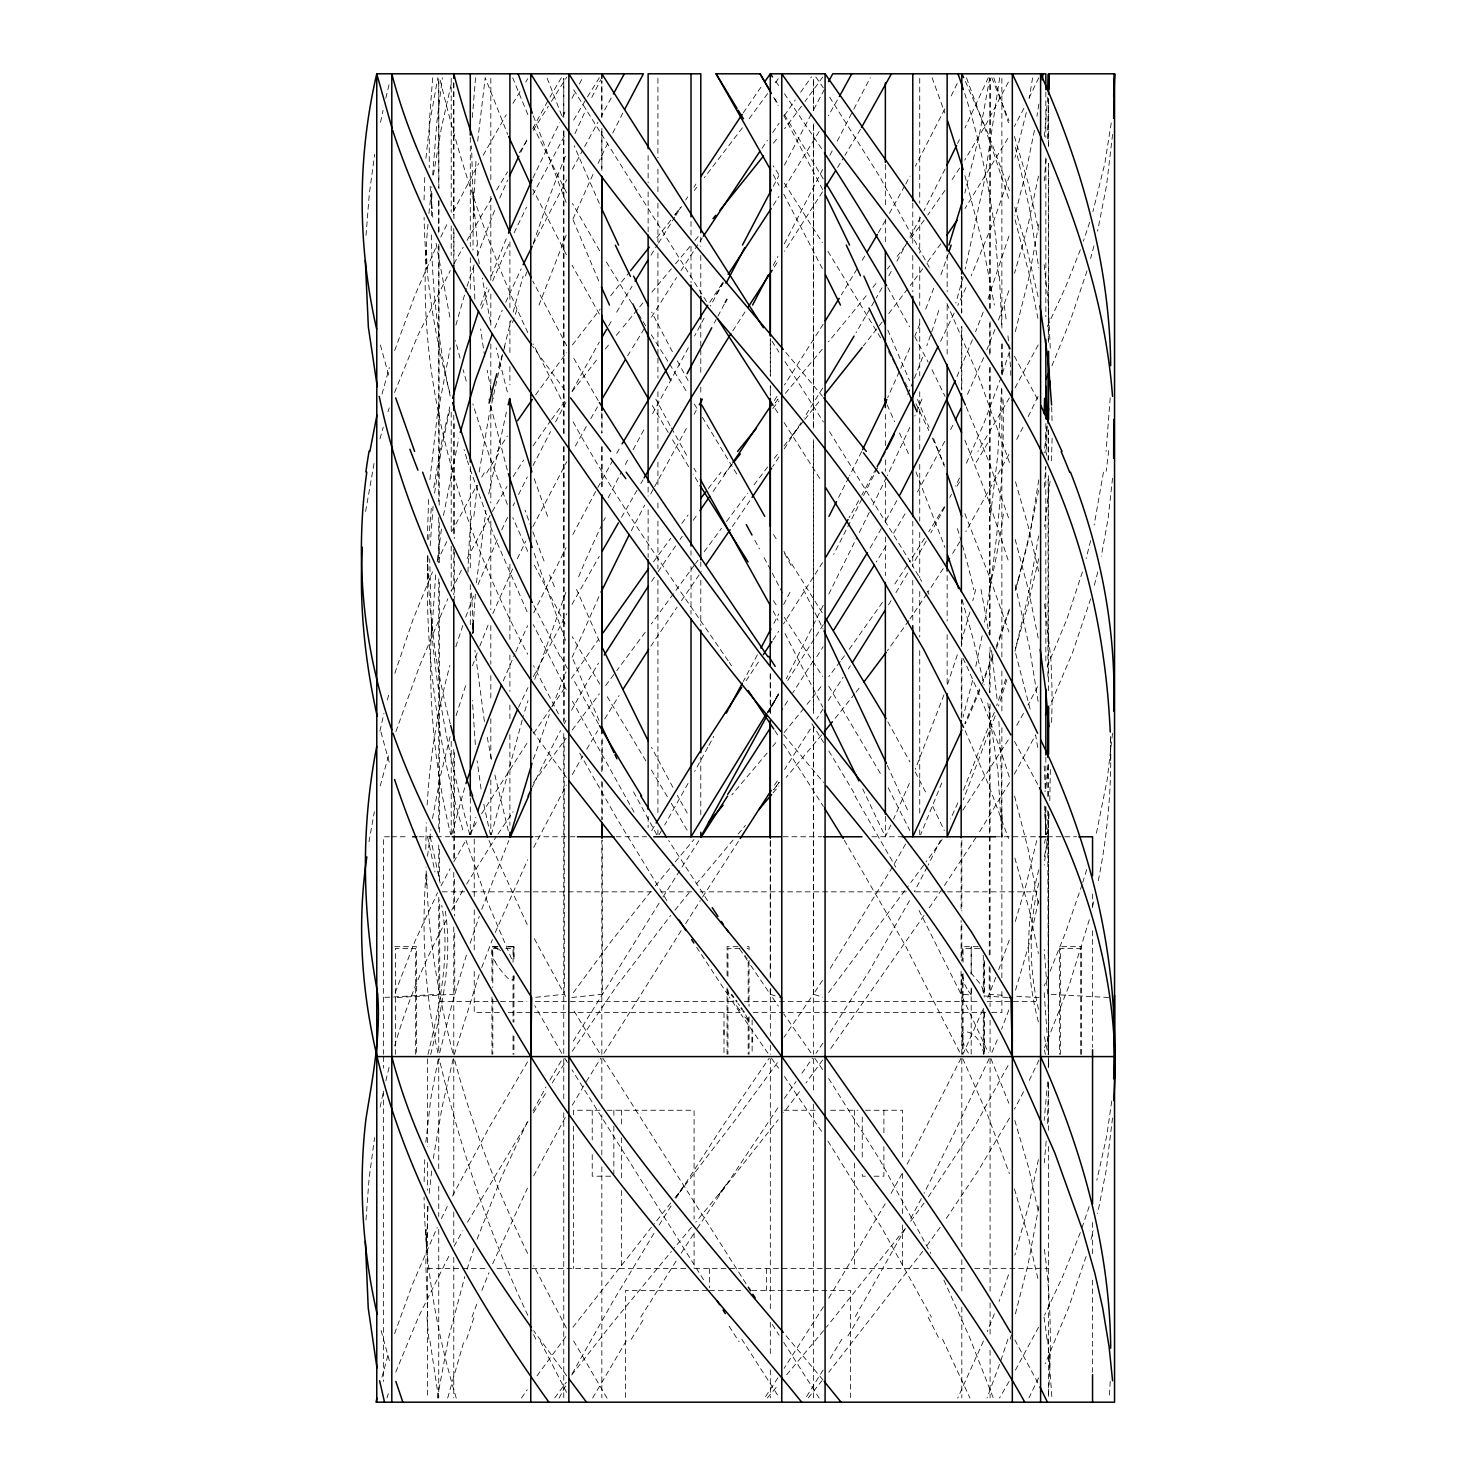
<?xml version="1.0" encoding="UTF-8"?>
<svg xmlns="http://www.w3.org/2000/svg" width="1476" height="1476" viewBox="0 0 1476 1476"><rect width="100%" height="100%" fill="white"/><g stroke="black" fill="none" stroke-linecap="round" stroke-linejoin="round"><path stroke-width="0.75" stroke-dasharray="5 3.75" d="M453.778 82.896L453.778 214.85M513.925 956.909L513.888 946.67L513.925 962.038M601.839 1054.325L601.839 840.471M723.996 1034.621L723.996 1027.296M752.133 1041.945L752.133 1034.621M770.324 1058.753L770.324 1311.481M770.232 989.621L770.232 994.215L778.35 1006.078M770.232 978.108L770.251 840.047M770.251 713.498L770.269 672.078L770.324 713.074M770.288 395.955L770.288 386.749M770.306 375.236L770.306 338.428M813.442 727.299L813.368 994.215L783.959 1037.351M813.46 713.498L813.534 439.663M813.534 428.169L813.627 124.427M813.627 110.608L813.627 78.394L813.627 110.202M813.627 1058.753L813.627 1093.329M961.06 971.208L961.042 994.215L988.33 1052.775M961.079 957.407L961.097 920.581M961.116 909.087L961.171 840.047M961.282 718.092L961.319 658.278M961.337 646.765L961.374 600.75M961.54 389.037L961.596 326.916M961.614 313.115L961.651 276.289L961.817 312.672M961.817 1054.325L961.817 974.695M1007.61 997.481L984.16 995.968L984.178 958.994M989.234 966.614L989.215 994.215L987.61 998.182M989.252 955.101L989.363 835.453M989.363 833.147L989.473 706.598M989.492 692.779L989.529 649.071M989.547 635.252L989.806 366.03M989.806 354.535L989.842 320.015M989.861 308.502L990.064 78.394L990.082 308.133M998.92 721.45L1001.54 777.391L1001.872 836.763L997.924 770.859L987.721 702.724M1047.72 835.453L1048.643 1052.775M1047.72 833.147L1047.739 810.139M1047.757 796.339L1047.794 764.125M1047.905 676.672L1048.126 476.49M1048.145 460.383L1048.181 430.457M1048.292 340.716L1048.495 163.541M1048.513 145.128L1048.569 99.113M1044.178 992.721L1048.55 1054.51L1048.587 810.896L1048.181 1010.027M1050.358 769.494L1049.787 800.675M452.781 1052.775C437.874 993.569 427.431 932.832 426.693 871.689M1045.746 806.302L1045.857 834.715L1044.621 806.044M425.789 849.383L426.269 822.759M427.302 578.094L427.911 554.459C424.479 648.462 436.859 743.037 463.778 833.147M1001.872 836.763L1001.983 813.147M1047.019 426.712L1046.373 455.272M1045.912 824.549L1045.857 834.715L1045.562 824.457M1048.606 1054.399L1048.587 810.896M1098.31 880.637C1108.162 831.671 1112.351 781.524 1110.21 731.616M435.66 574.847L431.656 634.403L429.7 558.869M1001.927 374.959L1002.093 343.871M427.284 539.478L428.723 496.748M431.398 215.754L431.951 191.308M424.11 1181.649L424.756 1159.675M1048.624 98.781L1047.24 141.567M1048.606 1083.661L1047.277 1123.937M424.055 200.016L424.774 176.105M1052.13 438.28L1051.41 461.656M1048.384 1064.989L1048.55 1058.698M475.955 161.419L473.427 206.566L472.947 250.164M428.058 1206.464L425.789 1263.825L427.745 1317.127M1001.632 388.188L997.758 455.272L990.378 516.36M1048.274 1067.111L1048.532 1058.698M428.022 224.26C413.114 374.332 457.652 522.947 527.744 654.292M1048.347 1394.1C1051.982 1345.448 1050.691 1296.408 1044.215 1248.05M1110.21 1381.407L1109.325 1398.03M1110.21 397.874L1106.059 451.416M365.974 1219.988L369.037 1178.955L374.59 1137.627M430.143 545.788L433.077 506.342M432.689 175.035L436.841 122.287L442.32 77.841M431.73 622.78C427.782 693.831 433.87 765.527 450.715 834.696M472.338 117.49L475.53 77.73M967.001 988.791A33.228 19.723 44.6 0 1 963.846 982.167L962.241 973.939M366.03 235.422L369.295 193.928L374.664 154.371M1047.739 97.158L1044.344 136.456M1049.122 814.014L1047.646 834.032M428.667 539.423L431.398 507.154M1047.628 1081.89L1044.178 1120.487M427.136 804.974L427.745 796.062A886.652 731.561 -17.1 0 1 449.903 665.528M425.955 874.032C421.324 934.363 425.014 995.433 438.28 1054.51M1112.59 134.39L1106.465 186.05L1097.554 231.234M1046.17 1141.132L1044.307 1162.774M1046.097 159.205L1044.215 180.865M1112.553 478.169L1108.162 518.187L1101.336 556.231M1112.517 733.258L1107.24 779.42L1096.004 835.231M429.922 479.645L437.191 416.121L450.235 347.856M425.918 158.227L430.07 120.681L437.874 77.674M425.844 1142.184L430.734 1098.956L438.28 1058.698M475.346 594.072L472.689 633.555L473.04 621.82L473.206 632.761M1044.27 487.375L1045.783 466.637L1045.838 661.912M1112.517 1117.978L1106.188 1170.284L1097.627 1213.53M1050.063 481.213L1044.547 526.526M428.926 213.577L431.841 186.788M473.87 516.36L477.375 484.866M1047.111 425.826L1044.159 452.855M477.689 141.142L485.198 77.693L507.726 134.445M429.184 1193.309L431.859 1169.306M1047.259 838.479L1044.215 865.157M476.397 582.835L485.936 510.548M432.652 77.877L429.276 122.729L429.258 167.729M427.56 856.264L430.826 829.586M1111.76 1101.041L1106.649 1136.409L1096.816 1180.357M437.339 560.068L441.509 528.519M999.676 77.693L984.16 181.862L965.193 268.927M434.59 493.132L441.324 449.59L449.756 409.701M1111.243 122.932L1104.86 163.319L1092.923 211.658M1038.772 479.903L1030.765 528.906L1018.864 578.112M365.605 511.489L374.553 460.549M433.778 487.707L440.789 446.084L449.756 406.915M1103.439 472.191L1094.159 525.013M433.409 174.943L441.379 127.895L451.804 81.457M433.28 1158.439L442.117 1106.871L453.243 1058.661M1038.606 535.954L1028.311 595.142L1014.971 651.303M989.787 77.73L979.64 133.633L964.824 193.116M479.183 471.933L488.925 416.287L502.283 355.679M1038.883 1206.464L1028.182 1263.825L1014.584 1317.127M437.283 1398.141L448.778 1336.942L464.848 1276.5M1032.61 77.877L1029.215 98.246M1038.864 104.076L1036.927 116.217M368.982 841.8L374.387 811.726M443.464 515.475L458.815 438.151M1038.79 224.26L1029.362 275.735L1014.75 333.945M432.505 818.46L440.42 776.265L450.346 735.731M984.566 622.263C996.798 548.592 1004.824 473.907 1003.071 399.129M1038.587 490.346L1028.698 539.478L1015.174 591.083M488.759 493.999L506.729 410.457M428.003 1054.399C439.645 1005.857 450.678 955.359 441.73 905.36M1034.436 130.386L1026.134 170.976L1014.824 215.754M1038.532 176.105L1027.923 225.846L1014.547 273.318M1038.384 1159.675L1029.141 1203.715L1014.861 1255.153M1038.753 883.035C1028.717 924.714 1028.717 968.643 1038.753 1010.322M982.112 635.787L975.673 667.023M1038.551 900.637L1028.846 944.751L1014.805 992.721M380.144 1107.037L383.373 1091.723M380.531 122.36L383.077 110.276M1038.717 558.758L1028.218 603.905L1015.285 649.385M1038.827 869.807C1025.23 920.046 1025.23 973.311 1038.827 1023.551M1044.436 843.368L1045.377 838.958M1044.381 856.578L1048.587 836.763M430.752 1054.399C441.785 1007.315 453.077 958.496 445.088 909.917M1036.724 840.508L1026.097 884.733L1014.861 923.017M379.904 731.044L383.963 713.351M1026.318 112.527L1014.99 157.489M1092.572 906.67L1094.085 900.157M385.845 1080.746L389.553 1065.395M385.808 98.154L389.221 83.966M439.645 1052.775L452.56 1002.13L466.656 954.179M1090.635 540.603L1086.152 558.481M972.592 680.418L963.035 717.207M504.165 347.801L511.083 320.089M491.342 834.696L523.463 715.509M1097.775 571.932L1093.439 588.74M447.671 1398.012L464.516 1339.156M975.691 589.385L972.832 600.695M380.218 785.988L389.092 753.443M451.767 834.623L464.663 787.833M382.007 394.074L389.35 367.561M381.933 1377.256L388.797 1352.367M1089.288 919.732L1069.067 985.617L1044.528 1047.702M1093.956 245.883L1090.598 258.411M455.881 325.126L466.398 288.447M454.331 1054.51L479.202 974.492M387.339 700.03L389.129 693.351M513.15 312.119L523.168 276.104M963.09 276.953L955.821 303.06M1091.059 1239.342L1093.365 1230.744M379.959 438.833L383.225 427.191M969.843 612.023L960.433 644.735M470.899 834.604L475.807 817.372M394.701 1045.912C407.376 1001.097 425.974 958.127 447.948 917.131M1018.44 579.385L1015.156 590.529M1082.425 571.932L1066.853 619.256L1047.24 666.543M1090.635 598.813L1072.646 652.374L1050.137 705.344M1086.687 869.567L1082.775 882.463M1008.957 236.142L986.872 302.266M1087 270.901L1070.967 318.742L1051.927 365.771M456.084 715.602L466.711 682.281M394.867 673.259L413.096 619.256L432.486 571.932M1006.835 679.735L998.532 706.063M524.736 711.266L527.984 700.676M455.844 646.765L462.837 625.344M1086.096 1256.519L1068.495 1307.994L1045.211 1363.621M467.062 1269.397L474.036 1248.05M1009.418 351.841L1001.743 375.457M1089.694 222.267L1083.384 241.289M957.334 654.79L946.854 686.506M467.062 286.289L474.147 264.684M1009.418 175.902L993.754 220.939L971.19 275.864M1009.252 610.621L996.485 648.407M1082.092 884.604L1065.764 932.002L1044.27 985.857M1007.923 1339.156L1000.968 1360.208M386.97 1397.901L388.354 1393.602M534.699 679.421L566.231 591.249M1089.177 1206.538L1081.096 1230.394M394.646 350.568L414.738 295.754L436.785 245.514M533.371 243.005L549.976 195.201L566.231 154.021M470.143 943.312L479.257 916.375M394.609 1333.64L412.487 1284.304L437.247 1227.368M1009.326 609.071L996.226 646.451M387.985 411.73L389.258 407.874M395.882 731.616L419.682 665.676L447.837 598.813M1005.839 678.978L996.724 705.565M1008.938 290.606L998.237 320.809M995.211 715.952L963.274 799.918M1009.215 940.194L998.163 971.19M533.389 759.125L549.312 714.55M1008.532 1274.729L999.086 1301.408M1001.06 377.432L984.178 422.616L964.99 466.564M395.236 992.61L414.608 942.057L437.505 892.777M477.135 256.049L495.309 208.614M480.604 305.292L486.951 287.654M999.51 1364.414L987.038 1398.012M943.957 694.845L915.268 769.402M394.553 392.524L417.856 335.384L450.309 270.495M477.099 1239.176L501.379 1177.239L527.633 1121.354M539.017 305.071L566.821 233.522M465.696 617.153L474.202 594.33M472.486 665.787L478.556 649.385M472.006 1317.127L477.837 1301.112M994.344 712.244L963.348 790.472M481.748 909.364L508.814 840.508M1008.846 1009.953L1001.595 1029.178M1080.377 249.721L1065.414 287.414L1046.189 329.037M481.73 967.518L492.43 939.474M395.752 1372.163L418.649 1316.592L450.401 1253.087M941.799 782.926L920.618 834.77M1080.321 1232.571L1063.034 1275.707L1044.584 1315.208M933.755 288.134L924.566 312.119M983.2 312.119L975.562 331.823M491.36 275.864L507.596 235.256M479.792 646.119L488.814 623.315M995.82 977.352L989.215 994.215L1004.953 995.433M552.541 706.026L566.028 671.912M993.145 654.624L982.832 680.823M994.363 1313.861L987.315 1331.61M994.953 329.443L986.872 349.812M481.563 308.466L489.11 289.499M481.896 1290.448L488.962 1272.699M478.04 584.588L497.338 539.478M495.253 932.445L527.633 859.825M972.426 339.72L956.079 378.76M919.788 324.056L914.917 335.956M745.712 1014.824L748.959 1021.54L742.612 1014.326M494.792 327.893L502.283 310.144M979.474 689.015L964.824 723.443M503.279 680.879L514.921 653.757M921.983 399.129L914.769 416.103M983.643 357.653L966.466 396.693M492.67 280.901L510.106 241.4M492.855 613.61L512.818 568.426M983.44 1341.038L957.703 1398.141M997.315 1039.787L990.986 1054.51M572.098 657.3L599.274 595.935M492.633 1263.825L527.486 1188.069M982.702 1010.027L963.625 1052.775M909.936 347.801L887.685 397.579M499.774 198.005L507.652 180.09M909.382 783.387L893.589 819.069M572.965 218.983L594.219 171.622M515.844 651.654L527.633 625.713M505.733 302.266L521.176 268.816M909.825 427.357L887.353 475.586M574.957 133.633L586.027 109.445M957.85 802.907L950.562 818.903M965.931 287.654L957.813 305.292M989.123 1058.661L954.529 1132.516L924.068 1193.309M988.33 77.638L964.99 127.895M437.081 561.839L448.298 538.371M501.748 529.866L507.744 517.043M1038.717 77.877L1029.012 98.154M1038.975 1060.119L1028.034 1082.941M532.947 177.95L559.589 122.729M451.711 590.418L462.136 568.555M890.877 824.973L885.36 836.763L862.722 788.959M518.537 707.336L528.002 687.558M1038.606 1377.864L1028.957 1397.901M598.057 163.467L608.776 141.142M517.338 558.758L525.825 541.046M954.142 313.133L939.087 344.462M514.109 232.821L526.563 207.175M1038.034 396.343L1027.794 417.524M961.005 1058.274L905.877 1166.686M533.722 612.761L566.064 547.67M441.361 1218.696L447.265 1206.538M957.186 83.505L950.599 97.158M957.537 143.523L959.4 139.611M440.771 237.083L448.187 221.843M513.095 505.844L514.644 502.633M886.449 477.431L872.943 505.032M959.548 477.966L955.544 486.084M940.452 840.25L928.127 865.157M518.537 494.626L527.301 476.969M828.829 594.072L856.467 538.187M520.733 152.268L527.652 138.43M944.806 108.892L915.378 166.161M945.083 169.039L924.013 210.588M1008.385 82.047L986.854 122.932L964.714 160.091M861.633 451.582L849.622 475.623M869.29 512.375L859.216 532.651M823.257 605.345L786.265 678.739M950.618 429.682L953.496 423.889M591.784 97.471L600.75 79.686M1008.053 1065.506L974.086 1127.59L927.758 1197.829M612.743 133.08L622.798 113.08M532.965 526.526L566.802 461.656M608.204 497.818L621.414 471.933M533.334 676.801L566.858 613.555M533.74 847.372L566.397 785.14M562.688 116.604L565.769 110.479M533.168 244.296L566.766 179.685M452.468 1196.077L489.036 1127.59L527.522 1061.945M848.7 477.468L837.464 499.663M532.984 465.696L550.493 431.619M1022.979 427.191L1015.045 442.726M453.28 211.658L478.759 163.319M467.154 558.481L491.36 513.168M1037.554 686.672L1028.016 705.03M532.854 194.684L564.644 135.7M927.205 866.929L914.29 891.781M451.656 531.692L476.877 485.309M441.01 885.895L450.069 868.7M1023.938 108.265L1014.418 126.382M944.769 441.287L916.043 494.626M949.806 497.43L951.467 494.202M829.918 155.312L833.054 149.224M784.328 243.909L822.575 169.574M533.666 1175.837L566.397 1115.395M572.005 98.246L575.179 92.121M631.267 530.807L644.772 505.032M773.258 265.348L777.889 256.418M837.224 141.142L852.796 111.087M783.664 604.477L791.45 589.385M1038.569 1327.201L1014.584 1371.721M773.848 623.37L778.756 613.924M778.479 693.794L768.904 712.188M1038.2 344.904L1014.75 388.391M1023.588 1091.723L1014.363 1109.232M579.385 83.984L582.577 77.877M572.836 534.552L596.802 489.349M853.848 109.113L870.286 77.693M532.984 1110.985L545.991 1087M921.319 1198.567L910.139 1219.656M625.289 464.534L629.2 457.136M784.402 165.146L811.652 113.468M723.055 282.119L710.417 306.141M773.276 186.327L778.848 175.718M920.452 217.433L908.607 239.684M1008.92 454.442L965.857 531.6M555.585 421.951L565.898 402.524M757.391 654.79L743.24 681.506M532.744 128.56L548.832 99.113M813.774 109.445L825.379 87.564M704.107 318.096L694.624 335.956M944.769 507.154L930.803 532.984M559.072 1398.141L565.548 1385.964M633.13 449.719L645.104 427.45M876.172 468.538L861.818 495.014M688.314 347.801L651.174 416.287M650.676 493.999L653.628 488.482M572.374 169.223L582.762 150.091M654.624 486.637L686.967 427.357M572.208 390.845L599.367 341.989M905.747 184.057L910.065 176.105M907.685 241.4L896.449 261.99M708.904 745.362L713.775 736.376M572.135 1373.75L612.927 1301.408L654.754 1232.073M909.548 900.637L869.327 971.005L828.663 1034.694M584.644 146.604L597.928 122.287M611.193 98.006L601.249 116.217M597.835 487.467L612.466 460.973M707.816 747.354L694.679 771.413M896.873 500.512L884.511 522.928M905.378 1228.475L855.028 1317.127M453.944 263.817L463.206 247.138M694.144 414.221L696.192 410.457M451.73 910.157L463.501 889.29M904.64 186.05L889.216 213.78M453.796 861.836L466.361 839.53M454.11 1246.224L462.671 1230.744M902.02 1173.715L890.249 1194.877M688.074 783.387L664.698 824.973M575.345 446.084L586.286 426.527M483.169 155.275L506.25 114.796M888.81 275.735L892.629 268.853M858.681 500.678L849.124 517.633M1023.495 713.351L1016.023 726.616M572.005 604.348L599.256 556.36M905.544 844.051L893.478 865.305M572.282 774.568L582.835 755.97M1009.566 1117.978L978.496 1170.284L944.991 1220.412M1007.85 138.393L965.009 208.522M616.728 453.372L621.045 445.789M882.021 287.783L876.135 298.115M926.282 541.046L912.371 565.197L921.725 581.36M466.988 240.44L491.877 197.839M590.732 418.686L597.485 406.915M837.39 99.999L828.368 115.737M881.356 528.519L868.515 550.806M1014.344 774.162L1035.617 734.882L1038.366 751.229M621.544 517.338L637.595 489.257M885.305 220.68L878.368 232.747M467.523 1222.146L527.965 1121.483M492.301 511.489L507.024 486.471M640.824 483.611L642.982 479.848M1009.381 397.874L977.942 451.416M592.651 1398.012L627.282 1339.156M885.249 1203.715L827.87 1299.636M1009.104 1381.407L999.492 1398.03M874.161 301.565L856.08 332.654M549.828 1080.192L562.743 1058.274M549.939 97.158L561.415 77.674M659.052 834.789L661.322 830.877M778.424 694.587L767.575 713.259M1009.51 782.575L978.182 834.051M608.573 325.993L611.562 320.809M768.682 711.358L778.572 694.292M860.49 129.224L844.992 155.294M469.35 834.383L476.434 822.372M892.463 867.076L828.516 971.19M586.747 749.218L597.651 730.694M905.028 513.851L891.799 536.268M572.301 1105.173L584.33 1084.915M651.691 830.656L655.252 824.549M573.629 120.091L586.341 98.781M616.617 312.192L632.023 286.289M466.564 884.106L495.733 837.501M862.187 260.366L865.25 255.2M512.984 103.375L520.788 90.257M716.727 294.148L723.351 282.986M819.125 131.493L784.549 187.6M481.693 477.117L484.608 472.191M907.611 573.26L894.991 594.201M496.6 189.98L507.596 171.825M857.021 269.001L841.32 294.923M959.824 541.674L951.614 555.105M728.96 993.865L727.17 989.769L729.864 992.536M1008.274 739.863L962.721 810.361M841.892 1339.156L829.125 1360.208M627.687 355.771L630.067 351.841M604.717 718.941L619.071 695.565M886.024 545.899L876.264 561.987M959.474 482.025L955.47 488.593M525.751 82.047L527.762 78.745M632.466 347.912L645.012 327.469M837.575 167.489L842.907 158.781M778.442 694.126L767.133 712.65L778.719 694.532M586.341 1081.557L600.787 1058.255M891.061 600.658L887.076 607.134M587.503 96.844L599.422 77.638M481.619 813.793L528.113 741.524M650.971 255.2L657.392 244.831M822.704 388.04L804.069 417.911M822.519 562.614L783.535 623.887M823.11 1370.023L805.675 1398.012M519.312 152.766L527.209 139.999M573.278 1041.226L659.606 902.334M944.326 506.748L928.773 531.692M640.75 1317.127L676.598 1260.283M659.145 1224.969L671.359 1205.486M533.205 130.386L548.352 106.254M658.462 243.116L674.716 217.23M651.47 317.1L676.598 277.451M822.446 191.898L784.476 251.307M823.147 324.259L784.439 384.996M533.445 1112.738L546.655 1091.723M823.423 1306.74L784.143 1368.307M513.168 476.527L523.703 459.995M603.942 1053.255L681.137 930.673M551.397 101.401L566.802 77.047M823.368 624.625L786.099 683.019M552.19 1082.941L566.636 1060.119M572.245 1051.263L616.986 985.617L670.731 915.378M823.073 708.904L816.708 718.941M828.35 700.565L843.054 677.318M848.257 669.071L850.342 665.787M943.219 568.555L928.035 592.097M675.842 1198.401L723.591 1124.804L769.144 1058.274M675.805 215.514L680.178 208.614M662.945 897.057L679.772 870.619M810.342 729.015L784.568 769.494M801.081 422.616L784.014 449.202M816.8 656.691L823.128 646.765M924.548 538.371L909.456 561.839M685.62 923.625L700.307 900.637M497.43 451.416L507.375 436.029M959.621 168.116L950.249 182.489M682.023 867.076L699.034 840.508M774.568 785.14L779.107 778.036M685.694 200.016L687.742 196.825M773.35 205.146L778.977 196.382M732.779 330.845L745.195 311.639M702.576 897.094L739.125 840.25M976.005 837.501L944.234 885.84M693.886 187.249L695.952 184.057M681.026 270.588L697.742 244.831M681.156 1253.198L694.901 1231.999M774.236 267.064L778.793 260.053M774.273 400.586L778.35 394.35M778.941 456.988L772.668 466.564M697.207 1228.475L778.516 1106.871M777.944 1377.828L764.605 1398.141M699.993 241.4L702.244 237.968M709.753 302.359L723.295 281.768M773.055 639.883L778.701 631.267M907.26 565.197L893.884 585.437M822.483 980.433L813.368 994.215L822.667 997.13M650.879 646.119L677.06 607.134M746.044 680.823L759.015 661.174M498.002 834.051L513.095 811.726M926.91 593.776L909.917 618.942M651.617 581.36L657.041 573.26M533.113 445.844L550.437 420.992M658.13 571.655L675.639 545.899M762.04 148.227L767.372 140.386M533.703 733.258L550.696 708.351M944.917 190.459L927.795 215.053M749.882 500.678L732.317 526.526M941.891 889.29L927.684 910.157M730.768 465.696L712.059 493.021M681.469 600.658L701.358 571.636M743.24 112.822L762.686 84.667M772.704 132.582L779.107 123.209M882.445 602.337L848.958 649.698M822.925 1043.145L815.97 1053.255M680.03 539.478L682.244 536.268M784.476 115.442L795.232 99.944M551.84 706.69L565.659 686.672M693.277 520.253L697.687 513.851M521.471 1398.03L527.227 1389.709M924.105 915.378L828.829 1051.263M571.47 678.296L598.37 639.551M784.365 1098.402L796.062 1081.557M908.755 620.621L887.371 650.713M683.683 1186.04L676.488 1196.353L736.266 1118.753L777.981 1061.945M800.619 92.232L811.468 76.863M801.911 1073.2L812.464 1058.255M778.276 78.745L773.572 85.331M940.138 1227.312L925.268 1247.94M535.604 394.83L566.71 352.45M573.352 992.61L610.658 942.057L651.1 891.061M822.759 77.047L805.084 101.401M940.784 243.798L926.319 263.817M536.987 1375.872L566.452 1335.78M822.575 1060.119L806.007 1082.941M533.611 782.575L566.157 738.166M942.223 839.53L926.079 861.836M924.013 1203.051L909.991 1222.165M726.118 1184.564L718.72 1194.785L778.221 1119.73M767.649 93.541L747.262 121.309M551.544 419.442L566.231 399.424M653.481 561.839L670.658 538.371M924.16 220.145L909.234 240.44M554.736 1397.901L566.323 1382.163M694.329 565.197L674.643 592.097M695.565 563.518L698.037 560.16M673.407 593.776L651.285 623.979M674.919 214.666L680.307 207.341M645.141 632.337L616.784 670.658M704.2 551.747L721.543 528.242M923.57 865.268L910.895 882.463M922.74 1251.371L828.792 1372.163M841.486 659.809L846.486 653.056M726.524 521.526L747.76 493.132M922.666 268.816L910.249 285.477M828.534 992.61L908.349 885.895M801.505 106.254L784.549 128.781M742.41 127.803L704.273 177.71M572.282 729.974L599.44 693.812M605.64 685.565L615.547 672.318M840.231 661.488L828.774 676.617M681.82 523.353L688.056 515.05M799.494 1091.723L783.59 1112.738M904.788 1229.102L826.431 1327.201M571.987 391.749L598.02 358.17M907.74 288.798L887.334 315.403M571.692 1375.023L610.677 1325.19L671.451 1251.371M905.452 245.514L895.194 258.964M754.051 484.811L767.944 466.601M572.448 344.904L600.178 309.074M572.946 1327.201L651.396 1227.368M773.479 143.19L777.188 138.393M708.259 488.593L721.044 472.191M887.39 269.019L890.01 265.662M774.291 458.353L779.162 452.08M784.033 445.844L803.59 420.992M882.15 322.063L863.312 346.011M856.025 692.152L861.154 685.565M821.025 686.672L805.195 706.69M694.329 190.459L696.82 187.267M854.715 693.812L835.047 718.48M792.557 434.94L798.682 427.191M681.654 206.548L674.919 215.053M674.901 1197.829L681.801 1189.102M610.658 295.754L629.237 272.359M872.888 287.414L878.183 280.735M804.807 419.442L820.748 399.424M670.75 1203.051L654.163 1223.899M670.879 220.145L654.698 240.44M808.258 1397.901L821.947 1380.724M605.289 349.037L610.16 342.967M803.848 708.351L783.59 733.258M674.938 910.157L690.473 891.043M866.191 295.754L848.608 317.395M616.304 335.384L621.71 328.724M623.075 327.063L643.61 302.1M655.326 885.895L672.373 865.268M724.218 1187.608L695.768 1222.146M845.877 320.716L828.387 341.879M696.192 884.106L735.196 837.501M821.671 734.882L786.136 777.428M772.723 408.52L779.051 400.9M767.317 1398.03L777.704 1385.558M651.894 292.119L671.322 268.816M694.993 240.44L699.163 235.422M772.631 746.469L778.129 739.863M691.469 1227.312L674.311 1247.94M823.571 1330.632L785.785 1375.872M675.491 263.817L692.207 243.798M785.398 393.317L823.35 347.93M675.233 861.836L693.978 839.53M767.133 753.074L731.819 794.9M738.111 834.051L745.398 825.453M773.092 792.852L778.904 785.988M535.714 997.315L564.349 994.215L566.618 998.182M571.784 997.499L602.3 994.215L602.226 840.047M393.649 996.927L439.756 994.215L439.663 899.88M389.83 997.13L382.247 997.499M397.284 997.499L454.756 994.215L454.682 929.788M513.482 946.688L505.825 946.78M492.135 946.872L497.744 946.799M498.002 946.854L494.349 946.891M513.168 946.67L505.917 946.725L513.925 946.67M389.479 836.763L383.557 836.763L383.557 1054.307M391.417 836.763L408.446 836.763M418.963 836.763L449.94 836.763M535.013 836.763L576.396 836.763M616.138 836.763L646.765 836.763M783.166 836.763L821.8 836.763M871.873 836.763L901.393 836.763M995.433 836.763L1037.056 836.763M1047.333 836.763L1076.631 836.763M442.283 891.836L464.7 891.836M471.969 891.836L651.617 891.836M660.768 891.836L691.764 891.836M700.122 891.836L906.817 891.836M915.489 891.836L945.212 891.836M947.426 891.836L1036.89 891.836M394.738 946.67L416.527 946.67L416.527 1054.307M497.892 946.67L491.951 946.67L491.951 983.311M738.055 946.67L727.059 946.67L727.059 978.736M747.262 946.67L749.052 946.67L749.052 951.264M978.237 946.67L962.186 946.67L962.186 960.415M498.298 948.441L492.818 948.441L492.818 987.555M505.715 948.441L513.039 948.441L513.039 962.241M739.9 948.441L727.945 948.441L727.945 978.348M747.04 948.441L748.166 948.441M979.566 948.441L963.072 948.441L963.072 962.241M439.239 1001.521L526.766 1001.521M535.327 1001.521L733.83 1001.521M744.402 1001.521L979.105 1001.521M987.13 1001.521L1036.89 1001.521M499.331 1012.628L474.239 1012.628L474.239 969.234M508.224 1012.628L740.048 1012.628M753.147 1012.628L989.603 1012.628M991.688 1012.628L1001.872 1012.628L1001.872 989.787M600.068 1110.247L573.611 1110.247L573.611 1114.841M607.023 1110.247L694.089 1110.247L694.089 1219.065M783.996 1110.247L817.003 1110.247M830.674 1110.247L857.943 1110.247M865.434 1110.247L902.5 1110.247L902.5 1159.988M610.677 1176.206L592.227 1176.206L592.227 1151.188M865.434 1176.206L862.261 1176.206L862.261 1171.649M874.05 1176.206L883.903 1176.206L883.903 1146.631M427.523 1268.53L486.508 1268.53M496.969 1268.53L686.192 1268.53M694.753 1268.53L933.791 1268.53M942.463 1268.53L966.245 1268.53M974.843 1268.53L1048.587 1268.53M707.207 1290.522L625.492 1290.522L625.492 1397.643M709.476 1290.522L743.775 1290.522M751.837 1290.522L850.619 1290.522L850.619 1397.643M1108.697 997.499L1047.536 994.215L1044.233 949.529M1039.196 997.684L1014.363 996.115M971.245 988.975L971.245 995.027L961.042 994.215L917.629 907.611M775.158 995.894L770.232 994.215L748.35 961.928M970.913 972.739L980.212 983.846A31.494 18.561 43 0 1 982.37 988.145M498.353 949.88C489.958 941.227 490.991 958.256 495.419 961.872M785.859 352.45L822.519 396.343M786.136 1335.78L823.073 1380.023M971.245 995.027L966.835 988.809M783.738 734.882L823.571 782.575M746.45 957.555L747.17 958.477M566.452 777.428L532.928 731.616M566.784 1375.872L533.611 1330.632M564.865 390.273L532.725 346.417M744.827 955.378L745.675 956.503M771.505 1058.255L778.572 1068.2M810.914 1052.775L783.774 1013.957M738.055 1003.44L739.531 1005.525M775.786 81.457L779.051 86.069M739.236 1009.695L734.956 1003.403M767.963 1053.255L740.989 1014.252M784.457 93.763L823.368 151.364M784.42 1076.539L822.317 1132.516M815.804 76.9L823.313 87.785M814.807 1058.274L822.925 1070.045M728.185 660.842C673.905 581.507 617.485 503.261 571.415 418.686M729.31 662.484L731.543 665.787M739.827 1012.536L729.365 997.038M828.663 1078.513L879.751 1159.675L930.803 1253.382M968.422 1053.126L966.042 1049.307A32.97 20.849 41.8 0 1 963.643 1044.03C956.134 1024.233 976.485 1031.927 980.285 1044.178M747.317 960.378L738.996 947.961M829.678 97.158L879.364 176.105L929.253 267.285M728.221 995.322L694.993 944.751M773.406 600.677L777.04 606.193M707.576 900.581L668.646 840.508M784.291 617.245L822.593 676.451M774.882 730.694L778.184 735.731M783.664 744.162L823.423 806.468M827.944 1141.132L882.131 1228.475L931.411 1317.127M733.148 1000.617L734.052 1002.038M745.989 1283.622L602.891 1058.274M784.31 183.172L822.372 242.562M706.524 301.565L573.26 89.15M772.28 1324.507L779.107 1335.171M703.591 1279.803L571.968 1069.86M741.745 1339.156L778.572 1396.61M778.719 174.463L773.147 165.755M772.003 341.196L779.014 352.174M775.066 408.483L779.088 414.774M784.107 422.616L821.523 481.213M785.011 361.565L823.387 421.951M783.738 1342.404L819.18 1398.141M827.925 251.307L881.781 339.72M829.512 431.619L912.371 565.197M599.404 1052.775L573.463 1010.027M645.732 325.864L604.809 259.481M651.248 334.683L668.37 362.063M828.829 686.303L881.578 775.509M666.912 900.637L618.149 820.693L578.389 750.897M822.206 612.78L783.922 551.397M669.587 364.019L687.244 392.579M564.773 1058.255L568.887 1064.879M773.535 534.552L776.985 540.179M694.255 404L697.742 409.701M702.391 417.302L738.037 476.121M697.742 481.73L693.148 474.202M844.327 840.25L904.917 944.751L960.212 1053.255M823.239 178.836L783.959 113.984M607.06 1398.141L572.098 1338.308M688.591 466.637L671.543 438.151M645.898 760.933L605.566 693.923M561.729 1053.255L534.792 1005.654M651.34 769.974L667.65 797.206M774.531 98.246L778.719 105.239M599.588 250.717L572.393 203.393M598.204 400.586L572.245 355.679M671.266 803.258L687.429 830.656M599.736 684.108L572.171 636.599M668.167 432.431L651.285 403.723M855.028 796.062L895.711 867.076M599.367 314.093L572.098 265.311M656.802 834.77L631.949 788.959M634.071 812.169L572.393 701.118M1014.436 356.233L1038.827 401.675M887.759 287.654L909.567 326.842M887.851 721.801L909.972 761.948M693.997 468.224L696.1 471.914M1014.842 1339.913L1038.587 1384.174M1014.547 741.432L1038.569 785.988M686.672 455.272L671.1 427.357M687.226 813.147L677.263 795.324M773.701 97.471L778.166 105.46M927.242 591.083L929.05 594.33M888.478 351.546L909.179 390.291M783.738 115.479L822.815 189.869M688.13 380.642L676.617 359.591M565.05 623.887L533.057 562.614M670.067 425.475L655.787 399.129M566.784 345.901L532.836 281.104M566.397 1328.068L533.74 1265.836M672.908 787.372L651.525 747.354M773.313 174.832L779.014 185.386M784.568 553.426L791.745 566.784M566.618 192.876L533.371 126.825M566.581 1392.422L539.22 1339.156M672.392 351.749L651.654 312.119M566.415 254.794L532.873 189.279M914.843 336.639L928.127 362.063M783.756 194.186L822.519 268.927M565.013 406.915L533.168 343.982M560.253 656.691L533.869 605.714M888.165 787.704L909.862 830.601M566.249 689.587L533.279 624.625M558.463 713.923L533.537 665.787M773.166 610.972L778.129 620.381M915.286 771.985L926.67 794.162M785.011 633.555L822.722 707.188M534.312 938.625L564.349 994.215L564.183 734.199M803.35 589.385L823.11 629.034M932.02 369.738L945.064 396.38M527.209 924.585L488.962 840.508M915.95 403.723L928.847 430.531M942.555 1339.156L969.935 1398.012M932.684 806.302L944.326 830.656M527.633 1253.382C497.32 1190.929 472.006 1125.893 454.331 1058.698M943.865 1280.061L969.418 1336.942L993.33 1398.141M962.776 1058.661L987.758 1115.395L1009.436 1173.66M527.116 611.728L493.353 534.109L469.257 466.637M946.946 303.558L978.846 377.192L1009.455 462.468M965.12 730.694L988.772 785.14L1008.532 838.479M527.836 332.654C489.497 251.086 460.106 165.404 439.645 77.638M527.725 551.397L512.781 517.633M527.855 1315.356C489.183 1233.29 459.719 1147.018 439.221 1058.661M965.415 81.457L988.994 135.7L1009.381 190.736M511.582 958.791L486.932 900.637L465.936 840.25M932.389 438.151L944.326 464.755M599.459 641.396L576.544 589.385M887.316 765.398L908.958 813.147M599.311 203.485L574.146 145.847M599.053 720.546L572.061 656.986M887.15 404.811L894.64 421.73M527.836 114.575L512.707 77.877M991.78 77.674L1008.975 120.681M966.263 406.915L988.92 461.656L1009.326 520.069M990.986 1058.698L1008.846 1103.255M598.739 280.975L572.725 218.983M887.777 330.015L909.548 380.642M899.53 432.966L909.068 455.272M964.861 440.106L988.754 500.678L1008.92 562.614M917.519 399.461L929.105 427.468M915.987 471.914L944.954 547.448M964.861 513.611L990.156 578.537L1008.938 631.986M727.41 990.95L727.059 989.935M561.692 115.479L546.987 77.73M507.375 504.441L489.146 455.272L472.837 404M933.607 438.593L944.382 466.379M566.138 202.452L533.039 115.073M982.315 988.145L984.16 995.968M565.474 640.252L533.426 551.157M966.503 77.841L991.614 146.604L1008.975 199.444M932.076 77.693L944.88 113.08M547.596 516.36L533.777 477.468M993.828 77.877L1008.459 122.729M1014.805 1120.487L1028.846 1168.438L1038.551 1212.552M1014.455 136.456L1028.495 184.057L1038.661 230.164M964.714 93.505C980.617 142.729 990.876 193.707 996.595 245.09M1014.455 1188.936L1028.421 1237.294L1038.551 1281.574M1014.768 207.175L1027.241 249.961L1038.698 299.407M467.486 460.973L468.667 464.755M1014.861 858.036L1029.141 909.493L1038.384 953.533M466.914 459.073L464.054 449.59M1015.525 481.785L1028.274 526.655L1038.717 571.655M962.094 599.699L973.533 640.252L984.123 684.882M1015.654 653.481L1031.06 712.65M507.264 470.069L488.925 399.129M389.184 762.17L380.826 731.616M456.25 1398.141C436.73 1332.957 424.885 1265.227 424.092 1197.091M389.35 1360.651L380.218 1327.201M964.953 175.718L982.647 243.909L994.344 305.071M1015.193 539.423L1028.717 590.99L1038.717 640.676M388.631 375.125L380.402 344.904M1015.082 219.832L1029.325 274.702L1038.606 321.971M1014.584 796.062L1028.182 849.383L1038.883 906.725M466.287 381.159L463.15 369.738M507.357 391.952L496.139 347.801M469.755 834.715C451.342 765.638 436.25 695.325 431.25 623.887M449.885 392.8C434.424 335.569 425.088 276.547 424.11 217.23M1015.137 584.957L1029.621 648.075L1038.643 704.845M460.051 358.151L455.531 340.55M508.334 830.877L494.478 773.406M1015.396 147.268L1029.528 208.651L1038.753 267.931M490.364 834.77L483.556 802.962M449.885 317.063L435.734 241.381M450.217 396.048C438.114 342.266 431.878 287.174 431.398 232.064M430.272 836.763L440.143 883.035M427.523 836.763L435.051 872.002M1044.381 1036.779L1048.126 1054.399M1044.436 1049.99L1045.377 1054.399M490.438 322.063L482.265 278.115M980.987 589.385L989.234 634.698M491.526 759.402L486.748 734.716M983.957 1054.141L982.887 1050.026A32.896 20.479 42.2 0 0 980.267 1044.178M438.575 1398.012L429.737 1339.156M484.405 721.45L474.94 650.326M481.084 788.959L477.099 760.786M435.826 656.691L429.59 604.09L427.32 554.478L427.985 578.112M1044.584 604.09L1050.635 656.691A886.652 737.686 -13.2 0 1 1051.521 723.867M991.521 650.326L997.352 701.506M1044.178 264.684L1048.292 303.558L1050.303 349.812M477.56 245.09L472.966 195.201L471.564 145.847M1047.665 1339.156L1051.927 1398.012M430.125 186.142L432.929 218.891M475.327 744.624L472.375 700.491M962.186 975.009L962.37 977.167M473.464 632.798L471.379 589.385M999.455 276.104L1001.872 328.023M474.866 299.056L473.224 264.757M1044.233 765.952L1045.395 792.151M513.869 976.263C515.161 982.555 508.187 979.584 506.231 976.577A19.096 8.21 49.9 0 1 503.722 973.883L498.943 967.776A34.003 16.07 49.3 0 1 495.198 961.835M431.878 208.651L431.306 195.884L431.49 207.599M472.966 195.201L473.87 216.289L473.427 192.12L473.427 206.566M426.656 884.733L426.01 867.076M426.712 1248.05L425.992 1229.379L426.361 1247.091L426.287 1237.294M1045.008 812.169L1045.764 834.512M1051.687 406.915L1052.111 422.616M1048.071 1039.787L1048.532 1054.491M426.453 249.961L427.025 269.001M1049.639 1352.736L1049.75 1369.673M1002.075 365.458L1002.315 374.387M472.8 623.37L473.04 632.374M1110.432 738.166L1110.708 764.347M1048.68 1064.879L1048.587 1056.595L1048.587 1067.406M984.16 1011.687L984.178 1054.362L984.178 1010.802M971.226 973.883L971.19 946.67L971.19 974.16M601.857 117.526L601.839 80.7L601.839 117.028M601.857 131.327L601.876 170.441M602.005 414.35L602.024 432.763M602.024 446.564L602.042 490.29M602.171 738.812L602.19 773.313M602.19 782.52L602.208 819.346M563.777 117.526L563.758 78.394L563.758 117.028M563.795 131.327L563.998 435.069M563.998 446.564L564.183 720.399M453.778 83.007L453.925 218.762M453.944 232.581L453.981 264.794M454.147 423.557L454.257 538.611M454.276 552.411L454.331 598.444M454.497 752.612L454.571 833.147M454.571 835.453L454.608 860.766M454.626 879.161L454.663 915.987M438.87 188.854L438.741 78.394L438.741 187.544M438.87 200.367L438.907 232.581M438.925 246.381L439.221 506.397M439.239 522.504L439.276 566.231M439.294 582.337L439.59 833.147M439.608 849.254L439.645 883.773M1092.554 894.013L1092.554 910.046M1092.554 930.655L1092.554 1047.443M1092.554 1222.497L1092.554 1254.748M1092.554 1280.079L1092.554 1372.256M1081.576 1054.307L1081.576 946.67L1059.583 946.67L1059.583 1054.307M1080.69 1054.307L1080.69 948.441L1060.469 948.441L1060.469 1054.307M1048.587 98.818L1048.587 146.604M1048.587 163.356L1048.587 342.469M1048.587 429.719L1048.587 459.571M1048.587 475.641L1048.587 692.595M1048.587 764.974L1048.587 799.531M1048.587 813.184L1048.587 995.175M1048.587 1081.945L1048.587 1130.321M1048.587 1146.465L1048.587 1397.588M1045.838 91.973L1045.838 137.379M1045.838 157.821L1045.838 316.768M1045.838 423.483L1045.838 453.003M1045.838 757.28L1045.838 789.07M1045.838 807.243L1045.838 834.494M1001.872 78.339L1001.872 328.115M1001.872 344.019L1001.872 373.539M1001.872 389.424L1001.872 659.643M1001.872 670.99L1001.872 714.144M1001.872 727.76L1001.872 978.367M990.082 321.768L990.082 353.631M990.082 367.284L990.082 635.732M990.082 647.097L990.082 692.595M990.082 703.978L990.082 833.645M990.082 835.933L990.082 956.503M990.082 967.869L990.082 1006.558M990.082 1020.193L990.082 1054.325M990.082 1058.753L990.082 1292.035M990.082 1302.847L990.082 1337.404M990.082 1350.355L990.082 1397.883M984.178 960.415L984.178 997.056M983.293 955.341L983.293 992.167M983.293 1008.274L983.293 1054.307M971.19 987.905L971.19 1054.307M963.072 973.754L963.072 1054.307M962.186 974.16L962.186 1054.307M961.817 326.325L961.817 390.033M961.817 599.33L961.817 644.827M961.817 658.48L961.817 717.631M961.817 840.471L961.817 911.006M961.817 924.659L961.817 961.06M961.817 1058.753L961.817 1246.685M961.817 1259.637L961.817 1294.194M961.817 1307.164L961.817 1397.883M947.149 255.459L947.149 291.787M947.149 305.403L947.149 357.635M947.149 575.622L947.149 621.045M947.149 634.662L947.149 686.894M919.732 78.339L919.732 203.227M919.732 216.861L919.732 253.189M919.732 266.805L919.732 305.403M919.732 319.037L919.732 375.808M919.732 391.694L919.732 450.733M919.732 464.368L919.732 521.12M919.732 532.485L919.732 577.891M919.732 591.525L919.732 636.931M919.732 650.565L919.732 816.32M919.732 829.936L919.732 834.494M912.777 203.227L912.777 246.381M912.777 255.459L912.777 291.787M912.777 521.12L912.777 566.544M912.777 580.16L912.777 623.315M902.5 1173.568L902.5 1216.519M902.5 1225.006L902.5 1268.53M885.36 164.629L885.36 207.765M885.36 219.131L885.36 244.094M885.36 414.405L885.36 446.195M885.36 459.811L885.36 471.176M885.36 482.523L885.36 523.39M885.36 537.024L885.36 575.622M885.36 816.32L885.36 836.763M883.903 1110.247L883.903 1135.265M862.261 1117.074L862.261 1160.284M854.493 1110.247L854.493 1151.538M854.493 1163.014L854.493 1268.53M813.627 123.855L813.627 428.704M813.627 442.357L813.627 713.074M813.627 726.727L813.627 1054.325M813.627 1104.122L813.627 1397.883M770.324 339.978L770.324 376.38M770.324 385.476L770.324 394.572M770.324 840.471L770.324 976.983M770.324 988.348L770.324 1036.134M770.324 1045.229L770.324 1054.325M770.324 1322.275L770.324 1356.831M770.324 1369.802L770.324 1397.883M766.634 1268.53L766.634 1290.522M752.133 1019.953L752.133 1053.846M749.052 960.415L749.052 1006.226M749.052 1016.798L749.052 1054.307M748.166 962.241L748.166 1005.968M748.166 1017.481L748.166 1054.307M727.945 989.861L727.945 1054.307M727.059 987.905L727.059 1054.307M723.996 1012.628L723.996 1053.846M709.476 1268.53L709.476 1287.773M700.786 237.285L700.786 246.381M700.786 255.459L700.786 294.056M700.786 323.576L700.786 375.808M700.786 387.155L700.786 393.963M700.786 562.005L700.786 566.544M700.786 580.16L700.786 625.584M700.786 757.28L700.786 816.32M694.089 1232.921L694.089 1268.53M691.008 221.4L691.008 235.016M691.008 246.381L691.008 282.709M691.008 550.64L691.008 555.197M691.008 566.544L691.008 614.219M657.927 78.339L657.927 157.821M657.927 169.168L657.927 194.149M657.927 203.227L657.927 241.824M657.927 253.189L657.927 378.077M657.927 391.694L657.927 448.464M657.927 462.099L657.927 487.062M657.927 502.965L657.927 509.774M657.927 521.12L657.927 568.813M657.927 580.16L657.927 814.051M657.927 829.936L657.927 834.494M648.13 155.552L648.13 182.803M648.13 191.88L648.13 232.747M648.13 487.062L648.13 496.157M648.13 509.774L648.13 557.467M648.13 816.32L648.13 827.667M621.636 1110.247L621.636 1126.299M621.636 1137.775L621.636 1179.066M621.636 1190.542L621.636 1268.53M613.85 1110.247L613.85 1117.074M613.85 1126.17L613.85 1173.918M601.839 128.394L601.839 171.622M601.839 412.782L601.839 433.243M601.839 446.896L601.839 490.124M601.839 740.38L601.839 772.225M601.839 781.321L601.839 820.01M601.839 1058.753L601.839 1099.804M601.839 1114.915L601.839 1155.966M601.839 1166.76L601.839 1397.883M592.227 1110.247L592.227 1139.804M573.611 1126.299L573.611 1268.53M563.758 130.681L563.758 435.531M563.758 446.896L563.758 722.17M563.758 733.554L563.758 1054.325M563.758 1058.753L563.758 1099.804M563.758 1112.756L563.758 1397.883M513.925 975.47L513.925 1022.259M513.925 1035.986L513.925 1054.307M513.039 976.06L513.039 1022.075M513.039 1035.894L513.039 1054.307M509.903 241.824L509.903 307.691M509.903 321.307L509.903 355.365M509.903 366.712L509.903 384.885M509.903 564.275L509.903 641.47M509.903 655.104L509.903 691.432M509.903 705.048L509.903 718.683M509.903 734.568L509.903 825.398M492.818 999.067L492.818 1054.307M491.951 997.056L491.951 1054.307M490.825 78.339L490.825 180.515M490.825 196.419L490.825 280.44M490.825 294.056L490.825 325.845M490.825 344.019L490.825 502.965M490.825 521.12L490.825 609.68M490.825 625.584L490.825 664.182M490.825 675.528L490.825 698.24M490.825 718.683L490.825 761.819M490.825 779.992L490.825 834.494M474.239 839.032L474.239 898.423M474.239 909.843L474.239 953.238M470.291 137.379L470.291 246.381M470.291 257.728L470.291 289.517M470.291 466.637L470.291 571.083M470.291 584.699L470.291 625.584M470.291 798.147L470.291 834.494M453.778 228.503L453.778 258.079M453.778 415.051L453.778 535.622M453.778 549.275L453.778 594.773M453.778 749.476L453.778 833.645M453.778 835.933L453.778 858.681M453.778 872.334L453.778 908.718M453.778 926.928L453.778 1054.325M453.778 1058.753L453.778 1196.999M453.778 1212.128L453.778 1242.368M453.778 1257.478L453.778 1397.883M451.213 78.339L451.213 212.304M451.213 225.939L451.213 255.459M451.213 412.136L451.213 532.485M451.213 546.102L451.213 591.525M451.213 741.395L451.213 834.494M438.741 201.197L438.741 233.042M438.741 244.426L438.741 501.508M438.741 517.43L438.741 562.928M438.741 578.85L438.741 829.106M438.741 845.028L438.741 879.143M438.741 897.353L438.741 1054.325M438.741 1058.753L438.741 1168.918M438.741 1186.206L438.741 1216.445M438.741 1229.397L438.741 1397.883M427.523 1058.901L427.523 1146.465M427.523 1162.59L427.523 1190.228M427.523 1206.353L427.523 1397.588M415.66 1054.307L415.66 948.441L395.42 948.441L395.42 1054.307M383.557 1056.595L383.557 1068.126M383.557 1091.17L383.557 1381.462M729.107 1326.26A954.031 19.004 57.3 0 1 739.052 1341.739M928.183 1317.33A954.031 530.493 49.5 0 1 939.308 1339.249M1043.993 1317.164A954.031 793.756 13.2 0 1 1046.982 1339.175M1011.484 1334.894A954.031 685.62 -39 0 1 1010.174 1339.119M859.438 1316.629A954.031 256.658 -55.9 0 1 846.135 1338.935M631.248 1339.341A954.031 292.377 -55.4 0 1 644.569 1317.57M466.619 1339.193A954.031 704.624 -36.8 0 1 474.128 1317.238M428.907 1339.138A954.031 787.151 17.1 0 1 426.97 1317.109M535.788 1339.064A954.031 501.379 50.6 0 1 529.46 1325.872M811.948 723.757A886.652 238.54 55.9 0 1 823.59 742.483M828.811 751.007A886.652 238.54 55.9 0 1 855.932 796.173M598.555 723.96A886.652 271.732 55.4 0 1 572.928 678.573M567.43 668.554A886.652 271.732 55.4 0 1 561.138 656.931M740.011 1010.617A35.664 4.945 55.3 0 1 739.273 1009.584M450.291 723.886A886.652 654.846 36.8 0 1 436.029 656.728M499.22 949.529A18.819 9.889 50.3 0 1 500.53 950.71M486.711 472.855A1034.27 810.509 -25.7 0 1 499.552 452.154M723.996 474.497A1034.27 441.951 -51.7 0 1 732.963 463.169M532.246 787.188A886.652 465.955 -50.6 0 1 560.566 730.62M564.183 723.83A886.652 465.955 -50.6 0 1 565.991 720.436M571.526 710.27A886.652 465.955 -50.6 0 1 598.481 663.204M987.758 443.003A1034.27 133.412 -55.6 0 1 975.009 464.257M813.221 660.897A886.652 17.657 -57.3 0 1 792.723 692.964M787.575 701.045A886.652 17.657 -57.3 0 1 781.357 710.749M1108.697 450.531A1034.27 646.34 -44.2 0 1 1106.133 471.342M992.942 656.783A886.652 493.021 -49.5 0 1 982.573 683.462M979.861 690.178A886.652 493.021 -49.5 0 1 965.415 723.904M1048.477 764.642A886.652 737.686 -13.2 0 1 1045.026 791.597M963.016 658.259A886.652 637.189 39 0 1 1009.621 778.258M1004.233 305.403A880.914 731.745 32.9 0 1 1006.374 321.62M1007.942 335.753A880.914 731.745 32.9 0 1 1010.857 375.439M1011.411 390.826A880.914 731.745 32.9 0 1 1011.577 400.383M1003.348 514.109A847.999 618.961 -47.4 0 1 989.51 588.389M995.747 245.071A1062.702 913.681 24.7 0 1 998.662 276.067M938.736 310.44A880.914 664.717 -44.6 0 1 926.836 345.624M922.555 357.247A880.914 664.717 -44.6 0 1 906.817 396.601M885.452 451.97A847.999 52.103 -62.4 0 1 833.663 554.423M948.348 253.466A1062.702 747.022 -49.3 0 1 940.415 276.233M724.347 304.056A880.692 96.862 -62 0 1 714.273 323.023M578.629 576.784A855.619 562.577 -52.1 0 1 605.252 517.615M498.556 367.745A880.914 543.592 -53.6 0 1 505.235 345.255M512.523 322.598A880.914 543.592 -53.6 0 1 518.168 306.03M468.003 572.153A847.999 742.926 16.5 0 1 471.49 516.01M525.456 275.994A1062.702 724.79 -50.6 0 1 526.637 271.99M493.095 398.557A880.914 774.974 10.6 0 1 487.172 370.181M484.774 356.602A880.914 774.974 10.6 0 1 480.696 328.908M554.459 586.747A847.999 372.413 59 0 1 549.589 574.865M544.072 561.028A847.999 372.413 59 0 1 524.995 510.161M479.276 263.872A1062.702 921.614 21.3 0 1 476.785 245.09M754.808 540.271A847.999 278.54 60.7 0 1 759.476 548.961M764.125 557.688A847.999 278.54 60.7 0 1 782.354 592.743M957.426 528.611A847.999 719.735 29 0 1 973.773 589.828M779.125 782.354L773.701 789.715L779.107 782.354M777.944 399.221L775.232 402.874L777.944 399.221"/><path stroke-width="1.5" d="M453.778 78.357L453.778 73.8C472.154 144.279 498.98 212.359 531.12 277.636M530.77 1402.2L530.77 73.8C612.835 207.599 723.683 319.849 820.232 442.726C891.818 534.589 952.371 634.366 1010.857 734.882M568.85 1402.2L568.85 73.8C630.805 172.71 707.945 260.735 783.295 349.425M770.251 837.759L770.251 720.399M770.269 665.178L770.288 398.243M770.306 336.122L770.324 73.8L825.084 73.8C888.091 164.482 954.345 253.208 1010.101 348.668M1110.21 731.616C1105.782 631.728 1082.443 532.116 1037.093 442.726C968.182 309.24 867.39 196.326 781.782 73.8L781.782 1402.2M825.084 73.8L825.084 1402.2M961.171 837.759L961.263 720.399M961.374 591.544L961.54 393.649M961.651 274.001L961.817 73.8L963.625 77.638M1047.794 757.206L1047.868 706.598M1048.181 423.557L1048.274 352.229M1048.569 94.501L1048.587 73.8L1114.546 73.8L1113.642 118.338M1114.546 1078.2L1114.546 995.175M365.328 260.496L368.354 327.063L377.266 386.767M365.384 1241.482L368.225 1307.994L376.97 1367.883M801.726 1402.2C709.605 1288.474 607.909 1181.686 530.77 1056.595L531.692 997.684C479.257 913.072 426.38 827.501 392.967 733.258M377.192 1314.341C362.506 1250.393 358.188 1183.955 365.974 1118.753C372.69 1076.982 381.14 1035.082 377.524 992.61M1048.68 89.15L1048.587 73.8L1048.126 89.353M1044.621 398.299L1044.159 413.501M1040.728 739.863C1091.465 844.992 1120.007 961.817 1113.66 1078.845M1113.66 458.353L1113.753 419.442M1113.679 711.137C1116.557 629.551 1100.321 547.965 1070.469 472.191M1049.787 384.996L1049.916 381.085M1113.679 1100.487C1121.705 991.466 1089.38 883.607 1039.436 787.704M362.34 547.264C359.019 603.942 364.849 660.953 377.21 716.303M1113.642 96.42L1114.546 73.8L1114.546 1402.2L376.029 1402.2L376.952 1398.03M1048.532 408.354L1047.628 419.996M366.841 856.873C337.487 1056.65 436.509 1244.674 548.869 1402.2M1042.259 79.852L1043.015 73.8M366.768 472.191C354.775 558.5 362.764 647.669 391.823 729.937M369.886 451.416L376.97 414.996M376.749 746.469C360.845 827.003 362.266 910.378 377.229 990.931M452.542 398.299L465.272 352.284L478.556 311.178M460.235 432.431L475.235 380.679L492.394 333.797M508.168 404.811L509.644 399.129M963.053 199.334L948.92 245.09M465.955 783.608L482.117 735.232L501.526 685.067M477.744 810.933L495.862 759.789L517.689 709.144M531.969 763.369L509.903 836.763L509.903 832.206M508.445 233.208L531.987 179.998M960.673 806.044L947.149 836.763L947.149 693.702M510.345 836.966L528.685 796.062M955.249 380.679L928.847 438.151L899.917 494.884M961.946 730.011L912.777 836.763L912.777 625.584M1045.986 379.129L1048.569 373.391M509.46 176.105L518.814 156.235M601.027 592.19L629.366 534.496M886.818 399.461L862.556 449.719M1048.569 708.628L1045.432 715.196M961.005 408.354L955.396 419.996M523.15 264.721L532.153 246.344M956.577 145.478L947.02 165.109M938.127 346.417L877.187 466.656M836.505 501.526L828.94 516.36M624.828 109.113L643.407 73.8L376.767 73.8C357.21 157.415 357.432 245.367 376.638 329.037M768.295 274.942L752.594 305.071M770.896 629.034L760.915 648.093M742.465 245.09L771.413 189.869M767.151 715.528L700.786 836.763L700.786 832.206M828.534 81.66L832.722 73.8L1045.838 73.8L1045.838 89.704M742.354 683.185L728.996 708.148M891.412 73.8L861.504 127.489M726.321 713.148L728.111 709.808M624.33 73.8L613.389 93.966M851.8 73.8L839.364 96.493M699.292 404.811L702.373 399.129M602.429 550.806L618.352 522.947M622.116 443.889L662.909 375.457L707.834 305.292M848.054 519.515L825.933 557.005M601.599 338.059L606.562 329.443M644.071 477.966L690.952 397.966L730.878 333.797M602.024 399.055L625.307 359.72M877.371 234.481L867.298 251.732M867.427 552.651L824.53 622.78M656.156 823.036L695.989 757.926L741.727 687.373M854.05 336.104L825.601 383.336M635.16 281.104L647.779 260.366M604.293 655.049L648.37 586.212M839.198 298.373L825.305 320.809M825.674 487.707L874.29 565.197L833.608 630.27M835.453 170.976L824.641 188.393M885.083 610.363L852.427 662.484M946.393 563.518L949.548 558.481M623.241 688.923L648.72 649.385M766.081 714.31L691.008 836.763L691.008 618.776M701.321 836.966L727.594 796.062M771.155 790.472L740.269 838.479M771.099 208.651L728.148 274.388M748.074 307.192L772.151 270.293M701.118 176.105L742.17 114.39M703.369 236.252L759.919 151.364M771.21 405.254L732.963 462.468M763.35 654.624L771.966 641.525M771.597 468.187L752.077 497.43M517.596 420.715L532.375 399.387M957.075 220.311L946.67 235.422M730.122 529.755L705.786 565.197M699.901 510.641L709.845 496.213M603.094 632.798L648.61 568.574M764.863 81.567L770.324 73.8L772.52 76.863M886.154 652.374L863.7 682.244M700.639 498.482L705.712 491.895M763.535 155.958L719.974 210.219M862.113 347.524L824.42 394.812M630.566 270.698L649.329 247.193M737.576 451.416L756.339 428.354M832.39 721.764L824.364 731.616M713.056 218.632L715.823 215.275M708.498 822.372L723.074 805.213M758.516 810.01L771.634 794.568M770.454 169.574L716.081 73.8L760.048 73.8L770.38 91.254M412.653 836.763L416.859 836.763M452.099 836.763L532.744 836.763M577.393 836.763L614.164 836.763M653.739 836.763L780.804 836.763M823.497 836.763L861.966 836.763M901.965 836.763L995.433 836.763M1039.325 836.763L1046.133 836.763M1078.882 836.763L1092.554 836.763L1092.554 875.692M376.767 1056.595L1114.546 1056.595M1009.27 997.592L1010.931 997.684L1012.333 1056.595L1054.805 1152.885L1082.775 1230.744L1094.952 1273.677L1102.683 1307.994L1109.066 1346.555L1112.572 1380.724M1024.787 1402.2C956.024 1278.862 862.722 1171.76 781.782 1056.595L781.468 997.684L780.084 997.315M783.239 1332.348C708 1243.53 630.879 1155.468 568.85 1056.595M781.007 731.616C703.019 639.92 632.983 541.895 564.921 442.726C497.228 344.96 429.793 244.407 392.708 130.386M826.431 785.988C896.319 870.25 965.193 957.149 1012.333 1056.595M823.774 397.874L866.357 451.416M824.198 1381.407L841.08 1402.2M781.468 997.684C651.082 830.711 495.18 676.026 422.653 472.191M731.598 994.713L733.443 997.149M569.053 780.859L716.045 967.979L781.782 1056.595M586.507 1402.2L568.85 1378.639M610.677 451.416L570.529 397.874M626.119 472.191L759.697 653.056L879.696 805.213L925.268 865.268L971.503 932.002L1010.931 997.684M881.965 472.191C942.315 553.795 993.717 641.802 1037.628 733.258M531.637 344.904C472.265 262.138 417.634 173.282 391.804 73.8L391.804 1402.2M531.139 1327.201C472.099 1244.508 417.671 1155.819 391.804 1056.595M825.084 1056.595C888.275 1147.535 954.751 1236.519 1010.507 1332.348M531.766 729.974C460.217 629.957 404.811 517.098 379.203 396.343M741.247 1008.016L742.151 1009.363M748.295 690.583L773.775 729.015M767.871 656.691L653.517 488.205L599.367 402.524M726.543 929.271L728.609 932.389M718 916.375L712.207 907.611M721.358 921.448L723.425 924.585M743.074 1010.746L743.978 1012.112M824.401 152.932C876.873 233.669 926.153 316.879 965.378 404.959M748.092 561.913L700.03 485.493M691.598 939.474L693.868 942.998M748.295 1287.183L750.583 1290.744M763.369 327.709L601.839 73.8L601.839 78.357M717.594 318.834L773.055 405.346M752.871 1294.286L755.159 1297.847M717.299 1301.112L719.587 1304.673M723.019 1310.024L725.306 1313.585M685.953 930.673L679.2 920.101M666.396 836.966L640.75 796.062M824.53 808.239L843.239 838.479M738.092 110.147L743.48 118.818M825.674 618.333L885.987 718.517M737.022 108.412L716.081 73.8M874.29 565.197L923.681 649.385L963.551 727.336M530.77 1056.595C477.412 968.57 426.933 877.703 394.609 779.568M826.431 184.094L886.633 285.68M647.927 397.966L601.618 318.041M760.048 73.8L771.431 93.505M700.288 479.276L770.195 605.345M701.801 405.088L764.752 516.36M648.388 741.339L602.54 648.093M648.591 306.141L633.591 276.104M824.383 710.528L858.866 780.915M825.545 274.942L840.453 305.071M1039.99 1386.942L1047.443 1402.2M825.471 195.201L849.586 245.09M532.246 602.466C500.327 538.15 472.043 471.748 452.579 402.524M1040.746 405.476L1062 451.416M824.032 630.916L886.393 763.406M614.938 754.716L616.894 758.756M613.979 752.705L602.079 727.225M529.921 183.172L508.611 136.456M946.872 400.199L961.577 432.505M618.592 245.09L601.175 207.636M863.903 276.104L885.194 324.056M609.477 305.071L601.378 287.008M884.622 399.129L886.301 402.911M1040.598 1056.595C1081.65 1148.254 1109.712 1247.238 1110.708 1348.215M487.541 836.966L472.006 796.062M414.608 451.416L395.679 397.874M947.131 473.778L961.798 516.36M532.301 113.08L518.094 73.8M958.035 73.8L963.404 89.556M402.856 1402.2L395.826 1381.407M947.555 554.865L958.625 588.463M532.172 547.448L508.371 473.759M947.647 121.05L963.145 169.574M531.895 471.933L509.441 399.461M392.062 128.375L376.767 73.8L376.767 1402.2M384.535 1402.2L379.59 1380.724M1039.953 305.883L1048.089 359.72L1051.595 404.959M1040.174 649.385L1045.562 688.923L1048.882 726.764M1112.517 396.343C1103.993 282.82 1060.285 175.773 1012.333 73.8L1012.333 1402.2M1045.857 386.454L1046.982 419.055M1110.672 365.679C1109.86 264.591 1081.668 165.533 1040.598 73.8L1040.598 1402.2M601.894 177.341L601.894 211.861M601.95 315.403L602.005 409.756M602.097 586.931L602.116 649.071M602.208 823.94L602.226 837.759M1092.554 1049.731L1092.554 1204.065M1092.554 1374.543L1092.554 1402.2M1048.587 73.8L1048.587 89.722M1048.587 351.343L1048.587 419.608M1048.587 706.248L1048.587 754.033M1045.838 339.48L1045.838 418.944M1045.838 689.163L1045.838 755.011M961.817 164.795L961.817 203.467M947.149 73.8L947.149 250.92M947.149 364.443L947.149 571.083M912.777 73.8L912.777 200.957M912.777 296.325L912.777 516.582M885.36 82.877L885.36 162.36M885.36 250.92L885.36 407.597M885.36 582.43L885.36 814.051M770.324 167.083L770.324 194.371M770.324 274.001L770.324 335.421M770.324 399.129L770.324 526.526M770.324 603.869L770.324 633.444M770.324 722.17L770.324 838.202M700.786 232.747L700.786 73.8L648.13 73.8L648.13 148.725M700.786 296.325L700.786 319.037M700.786 398.502L700.786 559.736M700.786 630.123L700.786 752.742M691.008 73.8L691.008 216.861M691.008 284.979L691.008 546.102M648.13 235.016L648.13 482.523M648.13 559.736L648.13 809.512M601.839 176.179L601.839 410.494M601.839 494.681L601.839 733.554M601.839 822.28L601.839 838.202M509.903 73.8L509.903 230.477M509.903 398.502L509.903 555.197M470.291 73.8L470.291 135.109M470.291 296.325L470.291 462.099M470.291 632.392L470.291 795.878M453.778 264.905L453.778 410.494M453.778 599.33L453.778 740.38M610.769 458.372A1034.27 164.168 55.5 0 1 625.861 478.704M768.609 656.359A886.652 238.54 55.9 0 1 775.195 666.377M417.929 470.143A1034.27 414.904 52.3 0 1 409.904 449.257M641.673 795.951A886.652 271.732 55.4 0 1 599.533 725.657M736.1 1000.636A34.963 3.487 54.6 0 1 736.856 1001.706M365.882 471.951A1034.27 799.826 28 0 1 369.074 451.176M472.671 796.025A886.652 654.846 36.8 0 1 450.733 725.583M734.236 461.564A1034.27 441.951 -51.7 0 1 740.38 453.888M528.076 796.099A886.652 465.955 -50.6 0 1 531.397 788.977M769.937 728.59A886.652 17.657 -57.3 0 1 727.705 794.383M1061.189 451.656A1034.27 856.836 -1.5 0 1 1069.731 472.412M863.46 452.763A1034.27 666.414 42.9 0 1 879.032 473.445M894.364 434.092A847.999 52.103 -62.4 0 1 886.947 448.962M951.153 245.108A1062.702 747.022 -49.3 0 1 949.068 251.381M726.875 299.296A880.692 96.862 -62 0 1 725.196 302.469M711.764 327.746A880.692 96.862 -62 0 1 687.041 373.705M744.679 247.802A1062.757 17.638 -62.4 0 1 726.063 283.281M489.073 403.096A880.914 543.592 -53.6 0 1 496.858 373.668M670.824 380.55A880.914 422.782 57.8 0 1 632.798 303.761M746.303 524.663A847.999 278.54 60.7 0 1 751.985 535.05M630.455 276.399A1062.702 424.461 59.6 0 1 615.363 245.164M868.995 308.041A880.914 247.765 60.9 0 1 917.02 411.822M846.246 244.998A1062.702 392.321 60.1 0 1 860.49 275.791"/></g></svg>
